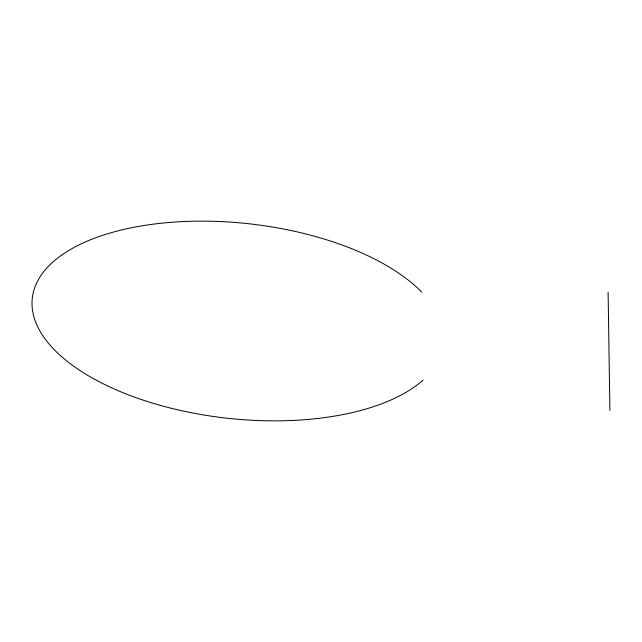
<?xml version="1.0" encoding="UTF-8"?>
<svg xmlns="http://www.w3.org/2000/svg" width="642" height="642" viewBox="0 0 642 642"><rect width="100%" height="100%" fill="white"/><g stroke="black" fill="none" stroke-linecap="round" stroke-linejoin="round"><path stroke-width="0.96" d="M608.118 292.391L609.9 410.495M423.046 380.144A207.037 97.833 6.3 0 1 109.967 387.03A207.037 97.833 6.3 0 1 107.655 233.744A207.037 97.833 6.3 0 1 421.722 292.11"/></g></svg>
